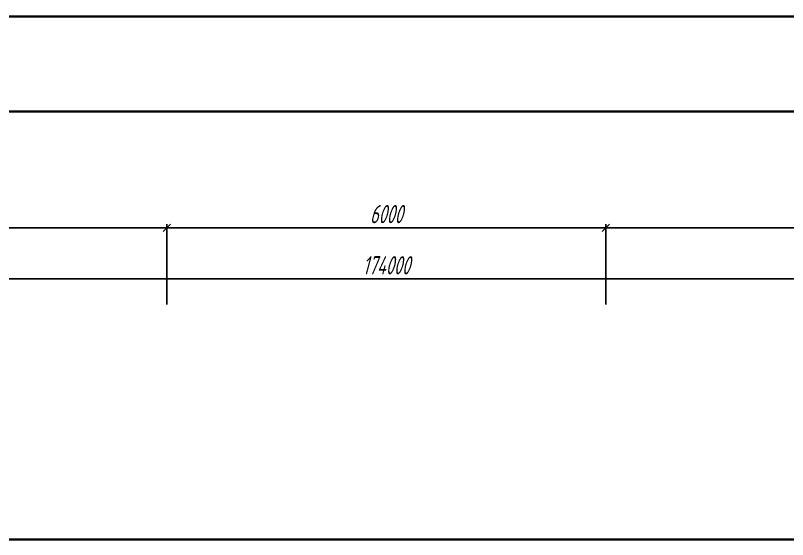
# Model space of a CAD drawing. Header units: millimetres. Extents: x -351329 to 406471, y -382937 to 111767.
# Drawn here: x 21272 to 31827, y -157073 to -149904 of the extents above; entities that cross this region are included whole.
import ezdxf

# ---------------------------------------------------------------- set-up
doc = ezdxf.new("R2010")
doc.units = ezdxf.units.MM
for name, color, linetype, lineweight in [('_Оси', 90, 'Continuous', 13), ('_Стены', 7, 'Continuous', 30), ('выноска', 7, 'Continuous', 13), ('Нумерация RAL 6024', 91, 'Continuous', 30)]:
    doc.layers.add(name, color=color, linetype=linetype, lineweight=lineweight)
doc.styles.add('СПДС_размеры', font='spdswin.shx', dxfattribs={"width": 0.8, "oblique": 15})
doc.dimstyles.new('СПДС', dxfattribs={"dimtxt": 2.5, "dimasz": 1, "dimexe": 0.5, "dimexo": 1.5, "dimtad": 1, "dimdec": 0, "dimtxsty": 'СПДС_размеры', "dimblk": 'OBLIQUE', "dimcen": 2.5, "dimdle": 0.5, "dimadec": 8, "dimazin": 0, "dimtfac": 1, "dimtdec": 0, "dimtix": 1, "dimtmove": 0, "dimatfit": 3, "dimfxl": 1, "dimarcsym": 0})

# ---------------------------------------------------------------- blocks, each defined once
blk = doc.blocks.new('_Oblique')
at = {"layer": 'выноска', "color": 0, "lineweight": -2}
blk.add_line((-0.5, -0.5), (0.5, 0.5), dxfattribs=at)
blk = doc.blocks.new('*D413')
at = {"layer": '_Оси', "color": 0, "lineweight": -2, "transparency": 16777216}
for p, q in [((-60659, -153859), (-60659, -153459)), ((113341, -153859), (113341, -153459)), ((113391, -153509), (-60709, -153509))]:
    blk.add_line(p, q, dxfattribs=at)
at = {"layer": 'Defpoints', "color": 0, "transparency": 16777216}
for p in [(-60659, -153509), (-60659, -154009), (113341, -154009)]:
    blk.add_point(p, dxfattribs=at)
at = {"layer": '_Оси', "color": 0, "lineweight": -2, "transparency": 16777216, "xscale": 100, "yscale": 100, "zscale": 100, "rotation": 180}
blk.add_blockref('_Oblique', (-60659, -153509), dxfattribs=at)
at = {"layer": '_Оси', "color": 0, "lineweight": -2, "transparency": 16777216, "xscale": 100, "yscale": 100, "zscale": 100}
blk.add_blockref('_Oblique', (113341, -153509), dxfattribs=at)
at = {"layer": '_Оси', "color": 0, "lineweight": 25, "transparency": 16777216, "insert": (26341, -153321.5), "char_height": 250, "attachment_point": 5, "style": 'СПДС_размеры'}
blk.add_mtext('174000', dxfattribs=at)
blk = doc.blocks.new('*D427')
at = {"layer": '_Оси', "color": 0, "lineweight": -2, "transparency": 16777216}
for p, q in [((35391, -152809), (29291, -152809)), ((29341, -153859), (29341, -152759)), ((35341, -153859), (35341, -152759))]:
    blk.add_line(p, q, dxfattribs=at)
at = {"layer": 'Defpoints', "color": 0, "transparency": 16777216}
for p in [(29341, -152809), (29341, -154009), (35341, -154009)]:
    blk.add_point(p, dxfattribs=at)
at = {"layer": '_Оси', "color": 0, "lineweight": -2, "transparency": 16777216, "xscale": 100, "yscale": 100, "zscale": 100, "rotation": 180}
blk.add_blockref('_Oblique', (29341, -152809), dxfattribs=at)
at = {"layer": '_Оси', "color": 0, "lineweight": -2, "transparency": 16777216, "xscale": 100, "yscale": 100, "zscale": 100}
blk.add_blockref('_Oblique', (35341, -152809), dxfattribs=at)
at = {"layer": '_Оси', "color": 0, "lineweight": 25, "transparency": 16777216, "insert": (32341, -152621.5), "char_height": 250, "attachment_point": 5, "style": 'СПДС_размеры'}
blk.add_mtext('6000', dxfattribs=at)
blk = doc.blocks.new('*D428')
at = {"layer": '_Оси', "color": 0, "lineweight": -2, "transparency": 16777216}
for p, q in [((29391, -152809), (23291, -152809)), ((23341, -153859), (23341, -152759)), ((29341, -153859), (29341, -152759))]:
    blk.add_line(p, q, dxfattribs=at)
at = {"layer": 'Defpoints', "color": 0, "transparency": 16777216}
for p in [(23341, -152809), (23341, -154009), (29341, -154009)]:
    blk.add_point(p, dxfattribs=at)
at = {"layer": '_Оси', "color": 0, "lineweight": -2, "transparency": 16777216, "xscale": 100, "yscale": 100, "zscale": 100, "rotation": 180}
blk.add_blockref('_Oblique', (23341, -152809), dxfattribs=at)
at = {"layer": '_Оси', "color": 0, "lineweight": -2, "transparency": 16777216, "xscale": 100, "yscale": 100, "zscale": 100}
blk.add_blockref('_Oblique', (29341, -152809), dxfattribs=at)
at = {"layer": '_Оси', "color": 0, "lineweight": 25, "transparency": 16777216, "insert": (26341, -152621.5), "char_height": 250, "attachment_point": 5, "style": 'СПДС_размеры'}
blk.add_mtext('6000', dxfattribs=at)
blk = doc.blocks.new('*D429')
at = {"layer": '_Оси', "color": 0, "lineweight": -2, "transparency": 16777216}
for p, q in [((23391, -152809), (17291, -152809)), ((17341, -153859), (17341, -152759)), ((23341, -153859), (23341, -152759))]:
    blk.add_line(p, q, dxfattribs=at)
at = {"layer": 'Defpoints', "color": 0, "transparency": 16777216}
for p in [(17341, -152809), (17341, -154009), (23341, -154009)]:
    blk.add_point(p, dxfattribs=at)
at = {"layer": '_Оси', "color": 0, "lineweight": -2, "transparency": 16777216, "xscale": 100, "yscale": 100, "zscale": 100, "rotation": 180}
blk.add_blockref('_Oblique', (17341, -152809), dxfattribs=at)
at = {"layer": '_Оси', "color": 0, "lineweight": -2, "transparency": 16777216, "xscale": 100, "yscale": 100, "zscale": 100}
blk.add_blockref('_Oblique', (23341, -152809), dxfattribs=at)
at = {"layer": '_Оси', "color": 0, "lineweight": 25, "transparency": 16777216, "insert": (20341, -152621.5), "char_height": 250, "attachment_point": 5, "style": 'СПДС_размеры'}
blk.add_mtext('6000', dxfattribs=at)

msp = doc.modelspace()

# ---------------------------------------------------------------- linework, layer by layer
at = {"layer": '_Стены', "ltscale": 100}
for points in [[(-60434, -149919), (-61159, -149919), (-61159, -151219), (113841, -151219), (113841, -149919), (43241, -149919)], [(39441, -149919), (8941, -149919)]]:
    msp.add_lwpolyline(points, dxfattribs=at)
at = {"layer": 'Нумерация RAL 6024', "color": 2, "ltscale": 100}
msp.add_lwpolyline([(-1425, -136168), (115293, -136168), (115293, -157073), (-1425, -157073)], close=True, dxfattribs=at)

# ---------------------------------------------------------------- dimensions: what is measured, and where the dimension line sits
at = {"layer": '_Оси', "lineweight": 25}
for base, p1, p2, picture, middle in [((17341, -152809), (23341, -154009), (17341, -154009), '*D429', (20341, -152621.5)), ((23341, -152809), (29341, -154009), (23341, -154009), '*D428', (26341, -152621.5)), ((29341, -152809), (35341, -154009), (29341, -154009), '*D427', (32341, -152621.5)), ((-60659, -153509), (113341, -154009), (-60659, -154009), '*D413', (26341, -153321.5))]:
    dim = msp.add_linear_dim(base=base, p1=p1, p2=p2, angle=180, dimstyle='СПДС', override={"dimscale": 100}, dxfattribs=at)
    dim.commit()
    dim.dimension.update_dxf_attribs({"geometry": picture, "text_midpoint": middle})

doc.saveas('drawing.dxf')
